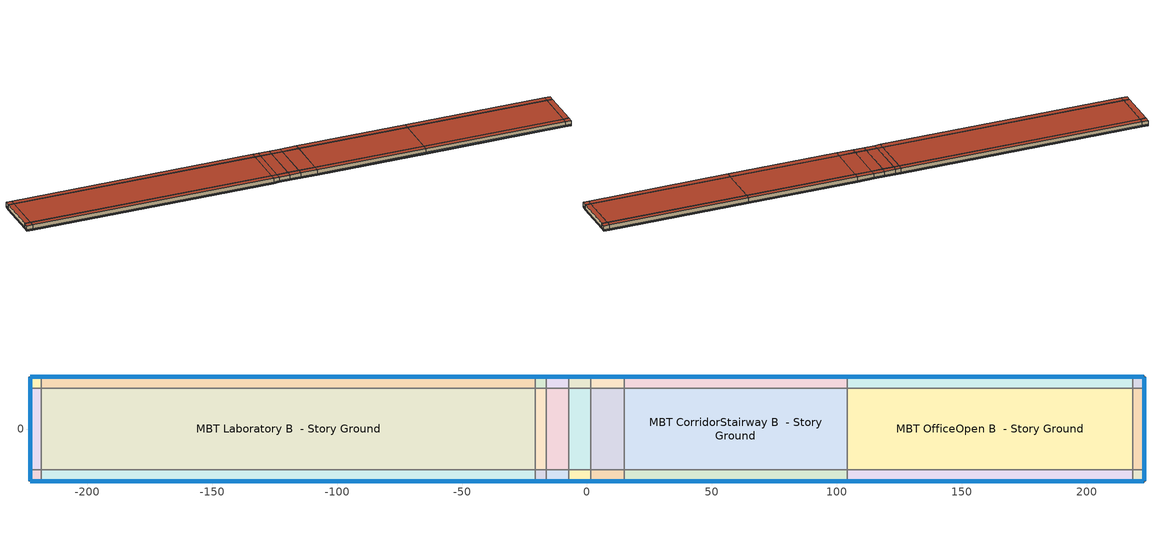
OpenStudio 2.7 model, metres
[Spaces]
MBT Laboratory A end_a - Story Ground
 floor ground: -222.93,-20.83 -222.93,-16.26 -218.36,-16.26 -218.36,-20.83 z0
 wall outside: -222.93,-16.26 -222.93,-20.83 -218.36,-20.83 z0:4.57
 wall to MBT Laboratory B end_a - Story Ground: -218.36,-16.26 -222.93,-16.26 z0:4.57
 wall to MBT Laboratory A  - Story Ground: -218.36,-20.83 -218.36,-16.26 z0:4.57
 window: -222.9,-20.83 -218.38,-20.83 / -222.93,-16.29 -222.93,-20.81 z0.76:1.32
 roof outside: -218.36,-20.83 -218.36,-16.26 -222.93,-16.26 -222.93,-20.83 z4.57
MBT Laboratory B end_a - Story Ground
 floor ground: -222.93,-16.26 -222.93,16.26 -218.36,16.26 -218.36,-16.26 z0
 wall outside: -222.93,16.26 -222.93,-16.26 z0:4.57
 wall to MBT Laboratory C end_a - Story Ground: -218.36,16.26 -222.93,16.26 z0:4.57
 wall to MBT Laboratory B  - Story Ground: -218.36,-16.26 -218.36,16.26 z0:4.57
 window: -222.93,16.24 -222.93,-16.24 z0.76:1.31
 roof outside: -218.36,-16.26 -218.36,16.26 -222.93,16.26 -222.93,-16.26 z4.57
MBT Laboratory C end_a - Story Ground
 floor ground: -222.93,16.26 -222.93,20.83 -218.36,20.83 -218.36,16.26 z0
 wall outside: -218.36,20.83 -222.93,20.83 -222.93,16.26 z0:4.57
 wall to MBT Laboratory C  - Story Ground: -218.36,16.26 -218.36,20.83 z0:4.57
 window: -218.38,20.83 -222.9,20.83 / -222.93,20.81 -222.93,16.29 z0.76:1.32
 roof outside: -218.36,16.26 -218.36,20.83 -222.93,20.83 -222.93,16.26 z4.57
MBT Laboratory A  - Story Ground
 floor ground: -218.36,-20.83 -218.36,-16.26 -20.78,-16.26 -20.78,-20.83 z0
 wall outside: -218.36,-20.83 -20.78,-20.83 z0:4.57
 wall to MBT Laboratory B  - Story Ground: -20.78,-16.26 -218.36,-16.26 z0:4.57
 wall to MBT Kitchen A  - Story Ground: -20.78,-20.83 -20.78,-16.26 z0:4.57
 window: -218.33,-20.83 -20.8,-20.83 z0.76:1.31
 roof outside: -20.78,-20.83 -20.78,-16.26 -218.36,-16.26 -218.36,-20.83 z4.57
MBT Laboratory B  - Story Ground
 floor ground: -218.36,-16.26 -218.36,16.26 -20.78,16.26 -20.78,-16.26 z0
 wall to MBT Laboratory C  - Story Ground: -20.78,16.26 -218.36,16.26 z0:4.57
 wall to MBT Kitchen B  - Story Ground: -20.78,-16.26 -20.78,16.26 z0:4.57
 roof outside: -20.78,-16.26 -20.78,16.26 -218.36,16.26 -218.36,-16.26 z4.57
MBT Laboratory C  - Story Ground
 floor ground: -218.36,16.26 -218.36,20.83 -20.78,20.83 -20.78,16.26 z0
 wall outside: -20.78,20.83 -218.36,20.83 z0:4.57
 wall to MBT Kitchen C  - Story Ground: -20.78,16.26 -20.78,20.83 z0:4.57
 window: -20.8,20.83 -218.33,20.83 z0.76:1.31
 roof outside: -20.78,16.26 -20.78,20.83 -218.36,20.83 -218.36,16.26 z4.57
MBT Kitchen A  - Story Ground
 floor ground: -20.78,-20.83 -20.78,-16.26 -16.32,-16.26 -16.32,-20.83 z0
 wall outside: -20.78,-20.83 -16.32,-20.83 z0:4.57
 wall to MBT Kitchen B  - Story Ground: -16.32,-16.26 -20.78,-16.26 z0:4.57
 wall to MBT Conference A  - Story Ground: -16.32,-20.83 -16.32,-16.26 z0:4.57
 window: -20.75,-20.83 -16.34,-20.83 z0.76:1.32
 roof outside: -16.32,-20.83 -16.32,-16.26 -20.78,-16.26 -20.78,-20.83 z4.57
MBT Kitchen B  - Story Ground
 floor ground: -20.78,-16.26 -20.78,16.26 -16.32,16.26 -16.32,-16.26 z0
 wall to MBT Kitchen C  - Story Ground: -16.32,16.26 -20.78,16.26 z0:4.57
 wall to MBT Conference B  - Story Ground: -16.32,-16.26 -16.32,16.26 z0:4.57
 roof outside: -16.32,-16.26 -16.32,16.26 -20.78,16.26 -20.78,-16.26 z4.57
MBT Kitchen C  - Story Ground
 floor ground: -20.78,16.26 -20.78,20.83 -16.32,20.83 -16.32,16.26 z0
 wall outside: -16.32,20.83 -20.78,20.83 z0:4.57
 wall to MBT Conference C  - Story Ground: -16.32,16.26 -16.32,20.83 z0:4.57
 window: -16.34,20.83 -20.75,20.83 z0.76:1.32
 roof outside: -16.32,16.26 -16.32,20.83 -20.78,20.83 -20.78,16.26 z4.57
MBT Conference A  - Story Ground
 floor ground: -16.32,-20.83 -16.32,-16.26 -7.4,-16.26 -7.4,-20.83 z0
 wall outside: -16.32,-20.83 -7.4,-20.83 z0:4.57
 wall to MBT Conference B  - Story Ground: -7.4,-16.26 -16.32,-16.26 z0:4.57
 wall to MBT CompRoomData A  - Story Ground: -7.4,-20.83 -7.4,-16.26 z0:4.57
 window: -16.29,-20.83 -7.43,-20.83 z0.76:1.31
 roof outside: -7.4,-20.83 -7.4,-16.26 -16.32,-16.26 -16.32,-20.83 z4.57
MBT Conference B  - Story Ground
 floor ground: -16.32,-16.26 -16.32,16.26 -7.4,16.26 -7.4,-16.26 z0
 wall to MBT Conference C  - Story Ground: -7.4,16.26 -16.32,16.26 z0:4.57
 wall to MBT CompRoomData B  - Story Ground: -7.4,-16.26 -7.4,16.26 z0:4.57
 roof outside: -7.4,-16.26 -7.4,16.26 -16.32,16.26 -16.32,-16.26 z4.57
MBT Conference C  - Story Ground
 floor ground: -16.32,16.26 -16.32,20.83 -7.4,20.83 -7.4,16.26 z0
 wall outside: -7.4,20.83 -16.32,20.83 z0:4.57
 wall to MBT CompRoomData C  - Story Ground: -7.4,16.26 -7.4,20.83 z0:4.57
 window: -7.43,20.83 -16.29,20.83 z0.76:1.31
 roof outside: -7.4,16.26 -7.4,20.83 -16.32,20.83 -16.32,16.26 z4.57
MBT CompRoomData A  - Story Ground
 floor ground: -7.4,-20.83 -7.4,-16.26 1.52,-16.26 1.52,-20.83 z0
 wall outside: -7.4,-20.83 1.52,-20.83 z0:4.57
 wall to MBT CompRoomData B  - Story Ground: 1.52,-16.26 -7.4,-16.26 z0:4.57
 wall to MBT Dining A  - Story Ground: 1.52,-20.83 1.52,-16.26 z0:4.57
 window: -7.38,-20.83 1.49,-20.83 z0.76:1.31
 roof outside: 1.52,-20.83 1.52,-16.26 -7.4,-16.26 -7.4,-20.83 z4.57
MBT CompRoomData B  - Story Ground
 floor ground: -7.4,-16.26 -7.4,16.26 1.52,16.26 1.52,-16.26 z0
 wall to MBT CompRoomData C  - Story Ground: 1.52,16.26 -7.4,16.26 z0:4.57
 wall to MBT Dining B  - Story Ground: 1.52,-16.26 1.52,16.26 z0:4.57
 roof outside: 1.52,-16.26 1.52,16.26 -7.4,16.26 -7.4,-16.26 z4.57
MBT CompRoomData C  - Story Ground
 floor ground: -7.4,16.26 -7.4,20.83 1.52,20.83 1.52,16.26 z0
 wall outside: 1.52,20.83 -7.4,20.83 z0:4.57
 wall to MBT Dining C  - Story Ground: 1.52,16.26 1.52,20.83 z0:4.57
 window: 1.49,20.83 -7.38,20.83 z0.76:1.31
 roof outside: 1.52,16.26 1.52,20.83 -7.4,20.83 -7.4,16.26 z4.57
MBT Dining A  - Story Ground
 floor ground: 1.52,-20.83 1.52,-16.26 14.89,-16.26 14.89,-20.83 z0
 wall outside: 1.52,-20.83 14.89,-20.83 z0:4.57
 wall to MBT Dining B  - Story Ground: 14.89,-16.26 1.52,-16.26 z0:4.57
 wall to MBT CorridorStairway A  - Story Ground: 14.89,-20.83 14.89,-16.26 z0:4.57
 window: 1.54,-20.83 14.87,-20.83 z0.76:1.31
 roof outside: 14.89,-20.83 14.89,-16.26 1.52,-16.26 1.52,-20.83 z4.57
MBT Dining B  - Story Ground
 floor ground: 1.52,-16.26 1.52,16.26 14.89,16.26 14.89,-16.26 z0
 wall to MBT Dining C  - Story Ground: 14.89,16.26 1.52,16.26 z0:4.57
 wall to MBT CorridorStairway B  - Story Ground: 14.89,-16.26 14.89,16.26 z0:4.57
 roof outside: 14.89,-16.26 14.89,16.26 1.52,16.26 1.52,-16.26 z4.57
MBT Dining C  - Story Ground
 floor ground: 1.52,16.26 1.52,20.83 14.89,20.83 14.89,16.26 z0
 wall outside: 14.89,20.83 1.52,20.83 z0:4.57
 wall to MBT CorridorStairway C  - Story Ground: 14.89,16.26 14.89,20.83 z0:4.57
 window: 14.87,20.83 1.54,20.83 z0.76:1.31
 roof outside: 14.89,16.26 14.89,20.83 1.52,20.83 1.52,16.26 z4.57
MBT CorridorStairway A  - Story Ground
 floor ground: 14.89,-20.83 14.89,-16.26 104.06,-16.26 104.06,-20.83 z0
 wall outside: 14.89,-20.83 104.06,-20.83 z0:4.57
 wall to MBT CorridorStairway B  - Story Ground: 104.06,-16.26 14.89,-16.26 z0:4.57
 wall to MBT OfficeOpen A  - Story Ground: 104.06,-20.83 104.06,-16.26 z0:4.57
 window: 14.92,-20.83 104.04,-20.83 z0.76:1.31
 roof outside: 104.06,-20.83 104.06,-16.26 14.89,-16.26 14.89,-20.83 z4.57
MBT CorridorStairway B  - Story Ground
 floor ground: 14.89,-16.26 14.89,16.26 104.06,16.26 104.06,-16.26 z0
 wall to MBT CorridorStairway C  - Story Ground: 104.06,16.26 14.89,16.26 z0:4.57
 wall to MBT OfficeOpen B  - Story Ground: 104.06,-16.26 104.06,16.26 z0:4.57
 roof outside: 104.06,-16.26 104.06,16.26 14.89,16.26 14.89,-16.26 z4.57
MBT CorridorStairway C  - Story Ground
 floor ground: 14.89,16.26 14.89,20.83 104.06,20.83 104.06,16.26 z0
 wall outside: 104.06,20.83 14.89,20.83 z0:4.57
 wall to MBT OfficeOpen C  - Story Ground: 104.06,16.26 104.06,20.83 z0:4.57
 window: 104.04,20.83 14.92,20.83 z0.76:1.31
 roof outside: 104.06,16.26 104.06,20.83 14.89,20.83 14.89,16.26 z4.57
MBT OfficeOpen A  - Story Ground
 floor ground: 104.06,-20.83 104.06,-16.26 218.36,-16.26 218.36,-20.83 z0
 wall outside: 104.06,-20.83 218.36,-20.83 z0:4.57
 wall to MBT OfficeOpen B  - Story Ground: 218.36,-16.26 104.06,-16.26 z0:4.57
 wall to MBT OfficeOpen A end_b - Story Ground: 218.36,-20.83 218.36,-16.26 z0:4.57
 window: 104.09,-20.83 218.33,-20.83 z0.76:1.31
 roof outside: 218.36,-20.83 218.36,-16.26 104.06,-16.26 104.06,-20.83 z4.57
MBT OfficeOpen B  - Story Ground
 floor ground: 104.06,-16.26 104.06,16.26 218.36,16.26 218.36,-16.26 z0
 wall to MBT OfficeOpen C  - Story Ground: 218.36,16.26 104.06,16.26 z0:4.57
 wall to MBT OfficeOpen B end_b - Story Ground: 218.36,-16.26 218.36,16.26 z0:4.57
 roof outside: 218.36,-16.26 218.36,16.26 104.06,16.26 104.06,-16.26 z4.57
MBT OfficeOpen C  - Story Ground
 floor ground: 104.06,16.26 104.06,20.83 218.36,20.83 218.36,16.26 z0
 wall outside: 218.36,20.83 104.06,20.83 z0:4.57
 wall to MBT OfficeOpen C end_b - Story Ground: 218.36,16.26 218.36,20.83 z0:4.57
 window: 218.33,20.83 104.09,20.83 z0.76:1.31
 roof outside: 218.36,16.26 218.36,20.83 104.06,20.83 104.06,16.26 z4.57
MBT OfficeOpen A end_b - Story Ground
 floor ground: 218.36,-20.83 218.36,-16.26 222.93,-16.26 222.93,-20.83 z0
 wall outside: 218.36,-20.83 222.93,-20.83 222.93,-16.26 z0:4.57
 wall to MBT OfficeOpen B end_b - Story Ground: 222.93,-16.26 218.36,-16.26 z0:4.57
 window: 218.38,-20.83 222.9,-20.83 / 222.93,-20.81 222.93,-16.29 z0.76:1.32
 roof outside: 222.93,-20.83 222.93,-16.26 218.36,-16.26 218.36,-20.83 z4.57
MBT OfficeOpen B end_b - Story Ground
 floor ground: 218.36,-16.26 218.36,16.26 222.93,16.26 222.93,-16.26 z0
 wall outside: 222.93,-16.26 222.93,16.26 z0:4.57
 wall to MBT OfficeOpen C end_b - Story Ground: 222.93,16.26 218.36,16.26 z0:4.57
 window: 222.93,-16.24 222.93,16.24 z0.76:1.31
 roof outside: 222.93,-16.26 222.93,16.26 218.36,16.26 218.36,-16.26 z4.57
MBT OfficeOpen C end_b - Story Ground
 floor ground: 218.36,16.26 218.36,20.83 222.93,20.83 222.93,16.26 z0
 wall outside: 222.93,16.26 222.93,20.83 218.36,20.83 z0:4.57
 window: 222.9,20.83 218.38,20.83 / 222.93,16.29 222.93,20.81 z0.76:1.32
 roof outside: 222.93,16.26 222.93,20.83 218.36,20.83 218.36,16.26 z4.57
[Building]
DEER Pre-1975|MBT
[Site]
Site 1
[ClimateZones]
Climate Zone Institution Name 1=CEC; Climate Zone Document Name 1=California Climate Zone Descriptions; Climate Zone Document Year 1=1995; Climate Zone Value 1=6
[SizingPeriod:DesignDay] Barometric Pressure {Pa}=100977; Sky Clearness=0; Rain Indicator=0; Snow Indicator=0; Day of Month=21; Daylight Saving Time Indicator=0; Humidity Indicating Type=Wetbulb; Dry-Bulb Temperature Range Modifier Type=DefaultMultipliers
Name | Maximum Dry-Bulb Temperature {C} | Daily Dry-Bulb Temperature Range {deltaC} | Humidity Indicating Conditions at Maximum Dry-Bulb | Wind Speed {m/s} | Wind Direction {deg} | Month | Day Type | Solar Model Indicator | ASHRAE Taub | ASHRAE Taud
Houston Bush Intercontinental Ann Htg 99.6% Condns DB | -1.6 | 0 | -1.6 | 2.8 | 0 | 1 | WinterDesignDay | ASHRAEClearSky
Houston Bush Intercontinental Ann Clg .4% Condns DB=>MWB | 36 | 10.1 | 24.8 | 3.5 | 170 | 7 | SummerDesignDay | ASHRAETau | 0.499 | 1.97
[SpaceType] Standards Building Type=MBT
Name | Standards Space Type
MBT CompRoomData | CompRoomData
MBT Laboratory | Laboratory
MBT CorridorStairway | CorridorStairway
MBT Conference | Conference
MBT Dining | Dining
MBT OfficeOpen | OfficeOpen
MBT Kitchen | Kitchen
[BuildingStory]
Story Ground: Nominal Z Coordinate {m}=0; Nominal Floor to Floor Height {m}=4.572
[Space] Building Story=Story Ground
Name | Space Type | Thermal Zone
MBT Laboratory A end_a - Story Ground | MBT Laboratory | Zone MBT Laboratory A end_a - Story Ground
MBT Laboratory B end_a - Story Ground | MBT Laboratory | Zone MBT Laboratory B end_a - Story Ground
MBT Laboratory C end_a - Story Ground | MBT Laboratory | Zone MBT Laboratory C end_a - Story Ground
MBT Laboratory A  - Story Ground | MBT Laboratory | Zone MBT Laboratory A  - Story Ground
MBT Laboratory B  - Story Ground | MBT Laboratory | Zone MBT Laboratory B  - Story Ground
MBT Laboratory C  - Story Ground | MBT Laboratory | Zone MBT Laboratory C  - Story Ground
MBT Kitchen A  - Story Ground | MBT Kitchen | Zone MBT Kitchen A  - Story Ground
MBT Kitchen B  - Story Ground | MBT Kitchen | Zone MBT Kitchen B  - Story Ground
MBT Kitchen C  - Story Ground | MBT Kitchen | Zone MBT Kitchen C  - Story Ground
MBT Conference A  - Story Ground | MBT Conference | Zone MBT Conference A  - Story Ground
MBT Conference B  - Story Ground | MBT Conference | Zone MBT Conference B  - Story Ground
MBT Conference C  - Story Ground | MBT Conference | Zone MBT Conference C  - Story Ground
MBT CompRoomData A  - Story Ground | MBT CompRoomData | Zone MBT CompRoomData A  - Story Ground
MBT CompRoomData B  - Story Ground | MBT CompRoomData | Zone MBT CompRoomData B  - Story Ground
MBT CompRoomData C  - Story Ground | MBT CompRoomData | Zone MBT CompRoomData C  - Story Ground
MBT Dining A  - Story Ground | MBT Dining | Zone MBT Dining A  - Story Ground
MBT Dining B  - Story Ground | MBT Dining | Zone MBT Dining B  - Story Ground
MBT Dining C  - Story Ground | MBT Dining | Zone MBT Dining C  - Story Ground
MBT CorridorStairway A  - Story Ground | MBT CorridorStairway | Zone MBT CorridorStairway A  - Story Ground
MBT CorridorStairway B  - Story Ground | MBT CorridorStairway | Zone MBT CorridorStairway B  - Story Ground
MBT CorridorStairway C  - Story Ground | MBT CorridorStairway | Zone MBT CorridorStairway C  - Story Ground
MBT OfficeOpen A  - Story Ground | MBT OfficeOpen | Zone MBT OfficeOpen A  - Story Ground
MBT OfficeOpen B  - Story Ground | MBT OfficeOpen | Zone MBT OfficeOpen B  - Story Ground
MBT OfficeOpen C  - Story Ground | MBT OfficeOpen | Zone MBT OfficeOpen C  - Story Ground
MBT OfficeOpen A end_b - Story Ground | MBT OfficeOpen | Zone MBT OfficeOpen A end_b - Story Ground
MBT OfficeOpen B end_b - Story Ground | MBT OfficeOpen | Zone MBT OfficeOpen B end_b - Story Ground
MBT OfficeOpen C end_b - Story Ground | MBT OfficeOpen | Zone MBT OfficeOpen C end_b - Story Ground
[ThermalZone] Multiplier=1; Use Ideal Air Loads=No
Zone MBT Laboratory A end_a - Story Ground; Zone MBT Laboratory B end_a - Story Ground; Zone MBT Laboratory C end_a - Story Ground; Zone MBT Laboratory A  - Story Ground; Zone MBT Laboratory B  - Story Ground; Zone MBT Laboratory C  - Story Ground; Zone MBT Kitchen A  - Story Ground; Zone MBT Kitchen B  - Story Ground; Zone MBT Kitchen C  - Story Ground; Zone MBT Conference A  - Story Ground; Zone MBT Conference B  - Story Ground; Zone MBT Conference C  - Story Ground; Zone MBT CompRoomData A  - Story Ground; Zone MBT CompRoomData B  - Story Ground; Zone MBT CompRoomData C  - Story Ground; Zone MBT Dining A  - Story Ground; Zone MBT Dining B  - Story Ground; Zone MBT Dining C  - Story Ground; Zone MBT CorridorStairway A  - Story Ground; Zone MBT CorridorStairway B  - Story Ground; Zone MBT CorridorStairway C  - Story Ground; Zone MBT OfficeOpen A  - Story Ground; Zone MBT OfficeOpen B  - Story Ground; Zone MBT OfficeOpen C  - Story Ground; Zone MBT OfficeOpen A end_b - Story Ground; Zone MBT OfficeOpen B end_b - Story Ground; Zone MBT OfficeOpen C end_b - Story Ground
[Sizing:Zone] Zone Cooling Design Supply Air Temperature Input Method=SupplyAirTemperature; Zone Cooling Design Supply Air Temperature {C}=14; Zone Cooling Design Supply Air Temperature Difference {deltaC}=11.11; Zone Heating Design Supply Air Temperature Input Method=SupplyAirTemperature; Zone Heating Design Supply Air Temperature {C}=40; Zone Heating Design Supply Air Temperature Difference {deltaC}=11.11; Zone Cooling Design Supply Air Humidity Ratio {kg-H2O/kg-air}=0.0085; Zone Heating Design Supply Air Humidity Ratio {kg-H2O/kg-air}=0.008; Cooling Design Air Flow Method=DesignDay; Heating Design Air Flow Method=DesignDay; Account for Dedicated Outdoor Air System=No; Dedicated Outdoor Air System Control Strategy=NeutralSupplyAir; Dedicated Outdoor Air Low Setpoint Temperature for Design {C}=autosize; Dedicated Outdoor Air High Setpoint Temperature for Design {C}=autosize
Zone MBT Laboratory A end_a - Story Ground; Zone MBT Laboratory B end_a - Story Ground; Zone MBT Laboratory C end_a - Story Ground; Zone MBT Laboratory A  - Story Ground; Zone MBT Laboratory B  - Story Ground; Zone MBT Laboratory C  - Story Ground; Zone MBT Kitchen A  - Story Ground; Zone MBT Kitchen B  - Story Ground; Zone MBT Kitchen C  - Story Ground; Zone MBT Conference A  - Story Ground; Zone MBT Conference B  - Story Ground; Zone MBT Conference C  - Story Ground; Zone MBT CompRoomData A  - Story Ground; Zone MBT CompRoomData B  - Story Ground; Zone MBT CompRoomData C  - Story Ground; Zone MBT Dining A  - Story Ground; Zone MBT Dining B  - Story Ground; Zone MBT Dining C  - Story Ground; Zone MBT CorridorStairway A  - Story Ground; Zone MBT CorridorStairway B  - Story Ground; Zone MBT CorridorStairway C  - Story Ground; Zone MBT OfficeOpen A  - Story Ground; Zone MBT OfficeOpen B  - Story Ground; Zone MBT OfficeOpen C  - Story Ground; Zone MBT OfficeOpen A end_b - Story Ground; Zone MBT OfficeOpen B end_b - Story Ground; Zone MBT OfficeOpen C end_b - Story Ground
